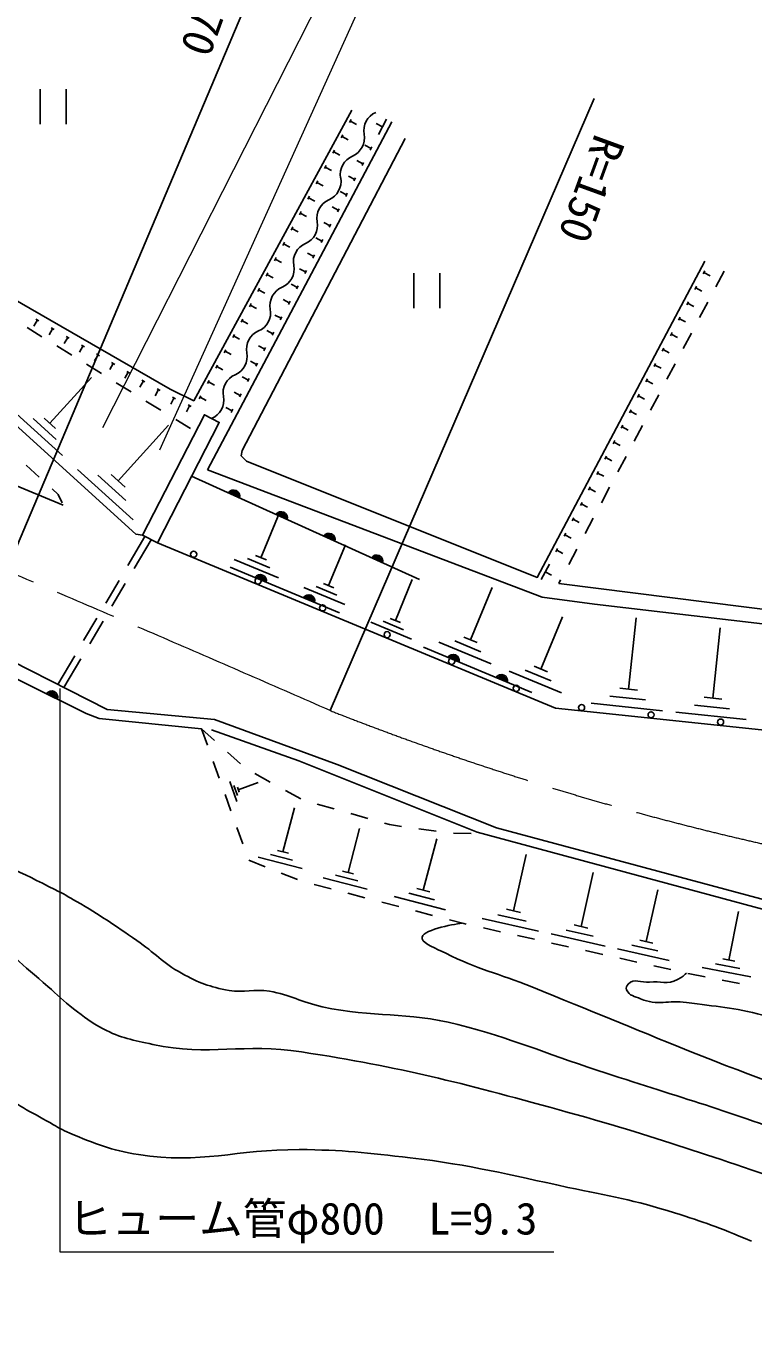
# Model space of a CAD drawing. Units: millimetres, scale not verified. Extents: x 40000 to 680000, y 20000 to 380000.
# Drawn here: x 121524 to 163204, y 246258 to 320692 of the extents above; entities that cross this region are included whole.
import ezdxf
from ezdxf.enums import TextEntityAlignment as Align

# ---------------------------------------------------------------- set-up
doc = ezdxf.new("R2010")
doc.units = ezdxf.units.MM
doc.header["$LTSCALE"] = 1000
doc.linetypes.add('CHAIN', pattern=[18.5, 12, -1.5, 3.5, -1.5])
for name, color, linetype, lineweight in [('M-BGD', 7, 'Continuous', 25), ('M-BMK', 2, 'CHAIN', 13), ('M-BMK-SRVR', 3, 'Continuous', 25), ('M-STR-HTXT', 7, 'Continuous', 13)]:
    doc.layers.add(name, color=color, linetype=linetype, lineweight=lineweight)
doc.styles.add('ＭＳ ゴシック', font='')
doc.styles.get('ＭＳ ゴシック').set_extended_font_data('MS Gothic')

msp = doc.modelspace()

# ---------------------------------------------------------------- linework, layer by layer
at = {"layer": 'M-BGD'}
for p, q in [((122326, 317081), (122326, 315081)), ((123826, 317081), (123826, 315081)), ((131924, 295277), (142472, 315196)), ((140047, 315160), (140143, 315335)), ((140095, 315247), (140446, 315056)), ((141932, 314916), (141579, 315103)), ((142166, 315358), (141698, 314474)), ((139569, 314281), (139665, 314457)), ((139617, 314369), (139969, 314178)), ((139091, 313403), (139187, 313579)), ((139139, 313491), (139491, 313299)), ((141277, 313679), (140924, 313866)), ((141324, 313767), (141230, 313591)), ((138614, 312524), (138709, 312700)), ((140809, 312795), (140456, 312982)), ((140856, 312884), (140762, 312707)), ((138661, 312612), (139013, 312421)), ((140341, 311912), (139988, 312099)), ((140388, 312000), (140294, 311823)), ((138136, 311646), (138231, 311822)), ((138183, 311734), (138535, 311543)), ((139873, 311028), (139520, 311215)), ((137658, 310768), (137753, 310943)), ((137705, 310855), (138057, 310664)), ((139920, 311116), (139826, 310939)), ((137180, 309889), (137275, 310065)), ((137228, 309977), (137579, 309786)), ((139405, 310144), (139052, 310331)), ((139452, 310232), (139358, 310056)), ((136702, 309011), (136797, 309187)), ((136750, 309099), (137101, 308908)), ((138937, 309260), (138584, 309448)), ((138984, 309349), (138890, 309172)), ((127809, 291605), (108786, 308866)), ((136224, 308132), (136319, 308308)), ((136272, 308220), (136623, 308029)), ((138469, 308377), (138116, 308564)), ((138516, 308465), (138422, 308288)), ((135746, 307254), (135842, 307430)), ((138001, 307493), (137648, 307680)), ((138048, 307581), (137954, 307405)), ((135794, 307342), (136145, 307151)), ((137533, 306609), (137180, 306796)), ((137580, 306698), (137486, 306521)), ((160289, 306496), (160382, 306672)), ((135268, 306376), (135364, 306551)), ((135316, 306463), (135667, 306272)), ((143725, 306544), (143725, 304544)), ((145225, 306544), (145225, 304544)), ((160336, 306584), (160689, 306397)), ((161493, 306649), (161025, 305765)), ((134790, 305497), (134886, 305673)), ((134838, 305585), (135189, 305394)), ((137065, 305725), (136712, 305913)), ((137112, 305814), (137018, 305637)), ((159821, 305612), (159914, 305789)), ((159867, 305700), (160221, 305513)), ((134312, 304619), (134408, 304795)), ((134360, 304707), (134711, 304516)), ((136597, 304842), (136244, 305029)), ((136644, 304930), (136550, 304753)), ((159352, 304728), (159446, 304905)), ((159399, 304817), (159753, 304629)), ((160557, 304882), (160089, 303998)), ((122180, 303860), (121981, 303513)), ((122093, 303910), (122267, 303810)), ((133834, 303740), (133930, 303916)), ((133882, 303828), (134233, 303637)), ((136129, 303958), (135776, 304145)), ((136176, 304046), (136082, 303870)), ((158884, 303845), (158978, 304021)), ((158931, 303933), (159285, 303746)), ((121585, 303423), (122436, 302898)), ((123047, 303361), (122847, 303014)), ((122960, 303411), (123134, 303311)), ((133356, 302862), (133452, 303038)), ((133404, 302950), (133755, 302759)), ((135661, 303074), (135308, 303261)), ((135708, 303163), (135614, 302986)), ((158416, 302961), (158510, 303138)), ((158463, 303049), (158816, 302862)), ((159621, 303114), (159153, 302231)), ((123287, 302372), (124138, 301847)), ((123914, 302862), (123714, 302516)), ((123827, 302912), (124000, 302812)), ((124780, 302364), (124581, 302017)), ((124694, 302413), (124867, 302314)), ((135193, 302191), (134840, 302378)), ((135240, 302279), (135146, 302102)), ((157948, 302077), (158042, 302254)), ((125647, 301865), (125448, 301518)), ((125561, 301915), (125734, 301815)), ((132878, 301984), (132974, 302159)), ((132926, 302071), (133278, 301880)), ((134725, 301307), (134372, 301494)), ((157995, 302166), (158348, 301979)), ((124988, 301321), (125839, 300796)), ((126514, 301366), (126314, 301019)), ((126427, 301416), (126601, 301316)), ((127381, 300867), (127181, 300521)), ((127294, 300917), (127467, 300818)), ((132400, 301105), (132496, 301281)), ((132448, 301193), (132800, 301002)), ((134772, 301395), (134678, 301218)), ((157480, 301194), (157573, 301371)), ((157527, 301282), (157880, 301095)), ((158685, 301347), (158216, 300463)), ((122886, 297944), (125269, 300570)), ((126690, 300270), (127541, 299745)), ((128247, 300369), (128048, 300022)), ((128161, 300419), (128334, 300319)), ((131923, 300227), (132018, 300403)), ((131970, 300315), (132322, 300124)), ((134257, 300423), (133904, 300610)), ((134304, 300511), (134210, 300335)), ((157012, 300310), (157105, 300487)), ((157058, 300399), (157412, 300211)), ((129114, 299870), (128915, 299523)), ((129028, 299920), (129201, 299820)), ((129992, 299391), (129815, 299032)), ((129902, 299435), (130081, 299347)), ((131445, 299348), (131540, 299524)), ((131492, 299436), (131844, 299245)), ((133789, 299539), (133436, 299727)), ((133836, 299628), (133742, 299451)), ((156543, 299427), (156637, 299603)), ((156590, 299515), (156944, 299328)), ((157748, 299580), (157280, 298696)), ((128392, 299220), (129243, 298694)), ((130889, 298951), (130713, 298592)), ((130800, 298995), (130979, 298907)), ((133321, 298656), (132968, 298843)), ((133368, 298744), (133274, 298567)), ((156075, 298543), (156169, 298720)), ((156122, 298631), (156476, 298444)), ((123604, 296096), (120977, 298479)), ((123245, 297020), (121932, 298211)), ((123215, 297646), (122558, 298242)), ((126794, 294654), (129687, 297842)), ((130093, 298169), (130944, 297643)), ((155607, 297659), (155701, 297836)), ((155654, 297748), (156007, 297560)), ((156812, 297813), (156344, 296929)), ((155139, 296776), (155233, 296952)), ((155186, 296864), (155539, 296677)), ((121539, 295538), (122276, 294862)), ((154671, 295892), (154764, 296069)), ((154718, 295980), (155071, 295793)), ((155876, 296045), (155407, 295162)), ((127665, 292411), (124477, 295303)), ((127230, 293532), (125636, 294979)), ((127193, 294292), (126396, 295015)), ((144045, 288994), (131007, 294917)), ((131924, 295277), (151079, 287984)), ((154203, 295008), (154296, 295185)), ((154249, 295097), (154603, 294909)), ((123013, 294186), (123362, 293866)), ((153734, 294125), (153828, 294301)), ((153781, 294213), (154135, 294026)), ((154939, 294278), (154471, 293394)), ((123362, 293866), (123590, 293392)), ((153266, 293241), (153360, 293418)), ((153313, 293329), (153667, 293142)), ((134975, 290250), (136026, 292778)), ((152798, 292357), (152892, 292534)), ((152845, 292446), (153198, 292259)), ((154003, 292511), (153535, 291627)), ((127361, 289805), (128335, 291455)), ((127712, 289626), (128685, 291276)), ((128191, 291530), (127809, 291605)), ((152330, 291474), (152424, 291650)), ((152377, 291562), (152730, 291375)), ((135291, 290119), (134659, 290381)), ((138849, 288650), (139823, 290995)), ((151862, 290590), (151955, 290767)), ((151909, 290678), (152262, 290491)), ((153067, 290743), (152598, 289860)), ((139480, 287094), (133204, 289704)), ((135977, 289093), (133449, 290143)), ((135476, 289672), (134212, 290197)), ((151019, 289000), (151487, 289883)), ((126091, 287652), (126853, 288944)), ((142670, 286656), (143641, 288992)), ((151253, 289441), (151607, 289254)), ((152130, 288976), (152025, 288778)), ((126441, 287473), (127203, 288764)), ((139778, 287576), (137432, 288551)), ((139313, 288113), (138141, 288600)), ((139142, 288528), (138555, 288771)), ((146974, 285547), (148217, 288539)), ((152025, 288778), (169628, 286553)), ((124820, 285499), (125583, 286790)), ((125171, 285320), (125933, 286611)), ((143133, 286121), (141965, 286607)), ((142962, 286535), (142378, 286777)), ((151000, 283874), (152243, 286866)), ((156024, 282719), (156451, 286800)), ((143595, 285587), (141260, 286557)), ((160852, 282202), (161274, 286236)), ((150488, 282530), (144275, 285124)), ((148159, 284178), (145167, 285421)), ((147567, 284863), (146071, 285484)), ((147348, 285392), (146600, 285703)), ((123338, 282987), (124312, 284637)), ((123689, 282808), (124662, 284458)), ((152185, 282505), (149194, 283748)), ((151593, 283190), (150097, 283811)), ((151374, 283719), (150626, 284030)), ((156991, 282102), (154950, 282316)), ((156534, 282666), (155514, 282773)), ((161356, 282149), (160348, 282255)), ((157958, 281485), (153877, 281912)), ((162763, 280983), (158730, 281405)), ((161808, 281592), (159791, 281803)), ((125715, 281033), (131572, 280455)), ((131572, 280455), (131909, 279513)), ((131572, 280455), (132315, 279785)), ((132247, 278572), (132585, 277631)), ((133057, 279116), (133800, 278446)), ((134620, 277885), (135497, 277405)), ((133595, 276297), (133188, 277430)), ((133635, 276631), (133431, 277197)), ((133725, 276823), (133624, 277107)), ((133675, 276965), (134807, 277372)), ((136374, 276924), (137251, 276443)), ((132922, 276690), (133260, 275748)), ((136234, 273405), (136893, 275930)), ((138202, 276144), (139164, 275870)), ((140126, 275596), (141087, 275322)), ((133598, 274807), (133936, 273866)), ((139964, 272221), (140623, 274746)), ((142049, 275048), (142329, 274968)), ((142329, 274968), (143031, 274867)), ((144021, 274725), (145010, 274582)), ((144270, 271211), (145038, 274157)), ((146003, 274479), (147003, 274453)), ((136783, 272925), (135521, 273254)), ((136550, 273323), (135919, 273488)), ((149434, 270030), (150153, 273264)), ((134280, 272931), (135208, 272558)), ((137332, 272445), (134808, 273104)), ((136136, 272186), (137064, 271814)), ((141062, 271261), (138537, 271920)), ((140513, 271741), (139251, 272071)), ((140280, 272139), (139649, 272304)), ((153303, 269132), (153992, 272228)), ((138024, 271537), (138991, 271284)), ((139959, 271032), (140926, 270780)), ((144910, 270650), (143437, 271035)), ((144638, 271115), (143901, 271307)), ((157039, 268266), (157698, 271228)), ((141894, 270527), (142862, 270275)), ((145550, 270090), (142604, 270859)), ((143829, 270022), (144797, 269770)), ((145764, 269517), (146582, 269304)), ((150870, 268862), (147637, 269582)), ((150152, 269446), (148535, 269806)), ((149838, 269940), (149029, 270120)), ((161767, 267210), (162315, 269983)), ((146582, 269304), (146733, 269270)), ((147709, 269053), (148686, 268836)), ((153990, 268573), (152442, 268918)), ((153690, 269046), (152916, 269219)), ((149662, 268618), (150638, 268401)), ((154678, 268014), (151582, 268703)), ((151614, 268184), (152590, 267967)), ((157697, 267730), (156216, 268060)), ((157409, 268183), (156668, 268348)), ((153566, 267749), (154542, 267532)), ((158355, 267195), (155392, 267855)), ((155518, 267315), (156494, 267097)), ((162114, 267141), (161420, 267278)), ((157470, 266880), (158447, 266663)), ((163017, 266242), (160243, 266790)), ((162392, 266726), (161005, 267000)), ((159423, 266445), (159528, 266422)), ((159528, 266422), (160403, 266249)), ((161384, 266055), (162365, 265861))]:
    msp.add_line(p, q, dxfattribs=at)
for points in [[(110461, 309164), (111688, 308816), (117240, 307116), (129782, 299900), (131131, 299239), (140182, 315874)], [(160396, 307230), (150799, 289116), (134145, 295785), (133848, 296082), (133891, 296378), (143231, 314260)], [(123657, 293251), (113379, 297510), (102365, 302970), (101695, 303322), (89234, 310067), (84353, 313045), (83587, 313604)], [(79342, 306892), (92562, 299039), (92689, 299039), (92774, 298912), (108790, 290124), (118494, 285454), (126164, 281548), (132310, 280992), (139345, 278400), (148456, 274790), (169986, 269008), (186008, 266791), (207160, 265248), (219792, 265281), (248704, 266106), (257564, 266904)], [(125715, 281033), (124977, 281337), (107603, 289956), (94976, 296748), (84002, 303200), (79002, 306341)], [(201081, 276778), (174521, 279249), (151830, 281624), (129044, 291092)], [(151079, 287984), (154065, 287583), (167610, 285997), (170108, 286286), (171957, 286502), (175031, 286334), (192457, 285010)], [(132140, 280398), (137141, 278614), (147354, 274536), (165600, 269614)]]:
    msp.add_lwpolyline(points, dxfattribs=at)
msp.add_lwpolyline([(129044, 291092), (132589, 297998), (131736, 298436), (128191, 291530)], close=True, dxfattribs=at)
for centre in [(131120, 290446), (134813, 288911), (138507, 287376), (142201, 285841), (145895, 284307), (149589, 282772), (153333, 281668), (157311, 281252), (161289, 280835)]:
    msp.add_circle(centre, 175, dxfattribs=at)
for centre, radius, start, end in [((141998, 314703), 1134, 113.00147, 190.56534), ((139768, 314287), 1134, 293.00147, 10.56534), ((140654, 312199), 1134, 113.00147, 190.56534), ((138425, 311784), 1134, 293.00147, 10.56534), ((139311, 309696), 1134, 113.00147, 190.56534), ((137082, 309280), 1134, 293.00147, 10.56534), ((137968, 307193), 1134, 113.00147, 190.56534), ((135738, 306777), 1134, 293.00147, 10.56534), ((136625, 304689), 1134, 113.00147, 190.56534), ((134395, 304273), 1134, 293.00147, 10.56534), ((135281, 302186), 1134, 113.00147, 190.56534), ((133052, 301770), 1134, 293.00147, 10.56534), ((133938, 299682), 1134, 113.00147, 190.56534), ((131709, 299266), 1134, 293.00147, 10.56534), ((133407, 293768), 354, 344.36518, 146.77036), ((133407, 293768), 283, 346.58922, 144.54632), ((133407, 293768), 212, 350.33555, 140.79999), ((133407, 293768), 142, 358.04727, 133.08826), ((133407, 293768), 100, 8.36494, 122.7706), ((136138, 292527), 354, 344.36518, 146.77036), ((136138, 292527), 283, 346.58922, 144.54632), ((136138, 292527), 212, 350.33555, 140.79999), ((136138, 292527), 142, 358.04727, 133.08826), ((136138, 292527), 100, 8.36494, 122.7706), ((138870, 291286), 354, 344.36518, 146.77036), ((138870, 291286), 283, 346.58922, 144.54632), ((138870, 291286), 212, 350.33555, 140.79999), ((138870, 291286), 142, 358.04727, 133.08826), ((138870, 291286), 100, 8.36494, 122.7706), ((141601, 290045), 354, 344.36518, 146.77036), ((141601, 290045), 283, 346.58922, 144.54632), ((141601, 290045), 212, 350.33555, 140.79999), ((141601, 290045), 142, 358.04727, 133.08826), ((141601, 290045), 100, 8.36494, 122.7706), ((134936, 288925), 354, 346.21907, 148.62425), ((134936, 288925), 283, 348.44311, 146.40021), ((134936, 288925), 212, 352.18944, 142.65389), ((134936, 288925), 142, 359.90117, 134.94216), ((134936, 288925), 100, 10.21883, 124.62449), ((137706, 287773), 354, 346.21907, 148.62425), ((137706, 287773), 283, 348.44311, 146.40021), ((137706, 287773), 212, 352.18944, 142.65389), ((137706, 287773), 142, 359.90117, 134.94216), ((137706, 287773), 100, 10.21883, 124.62449), ((145977, 284355), 354, 346.13562, 148.5408), ((145977, 284355), 283, 348.35966, 146.31676), ((145977, 284355), 212, 352.10598, 142.57043), ((145977, 284355), 142, 359.81771, 134.8587), ((145977, 284355), 100, 10.13537, 124.54104), ((148745, 283199), 354, 346.13562, 148.5408), ((148745, 283199), 283, 348.35966, 146.31676), ((148745, 283199), 212, 352.10598, 142.57043), ((148745, 283199), 142, 359.81771, 134.8587), ((148745, 283199), 100, 10.13537, 124.54104), ((122985, 282265), 354, 342.41121, 144.81639), ((122985, 282265), 283, 344.63525, 142.59235), ((122985, 282265), 212, 348.38158, 138.84602), ((122985, 282265), 142, 356.09331, 131.13429), ((122985, 282265), 100, 6.41097, 120.81663)]:
    msp.add_arc(centre, radius, start, end, dxfattribs=at)
for points, knots in [([(70262, 292525), (71176, 292396), (71457, 292357), (72203, 292163), (72930, 291974), (73335, 291844), (74028, 291555), (75278, 291034), (75919, 290611), (77151, 290049), (79353, 289045), (80606, 288521), (82859, 287632), (84914, 286820), (86082, 286409), (88150, 285630), (91088, 284525), (92737, 283916), (95676, 282812), (98776, 281648), (100531, 281046), (103611, 279827), (109281, 277583), (112419, 276224), (117976, 273712), (120026, 272785), (121176, 272267), (123180, 271246), (123670, 270996), (123941, 270846), (124417, 270570), (125808, 269764), (126539, 269233), (127867, 268328), (128893, 267629), (129350, 267059), (130433, 266453), (131416, 265904), (132037, 265671), (133146, 265476), (134035, 265320), (134567, 265578), (135456, 265424), (136671, 265214), (137282, 264804), (138486, 264539), (141471, 263882), (143284, 264281), (146243, 263516), (149432, 262690), (151131, 261925), (154259, 260892), (158797, 259392), (161391, 258698), (165865, 257014), (169081, 255804), (170843, 255022), (173997, 253657), (175399, 253050), (176211, 252762), (177561, 252046), (179313, 251115), (179899, 250643), (181798, 249244)], [0, 0, 0, 0, 1, 1, 1, 2, 2, 2, 3, 3, 3, 4, 4, 4, 5, 5, 5, 6, 6, 6, 7, 7, 7, 8, 8, 8, 9, 9, 9, 10, 10, 10, 11, 11, 11, 12, 12, 12, 13, 13, 13, 14, 14, 14, 15, 15, 15, 16, 16, 16, 17, 17, 17, 18, 18, 18, 19, 19, 19, 20, 20, 20, 21, 21, 21, 21]), ([(78775, 287308), (85017, 285042), (86652, 284440), (91657, 282488), (97307, 280285), (100643, 279399), (106024, 276604), (111263, 273883), (114228, 272325), (118990, 268836), (120536, 267703), (121312, 266951), (122770, 265706), (123350, 265211), (123635, 264885), (124243, 264423), (124879, 263940), (125231, 263650), (125937, 263277), (126966, 262736), (127640, 262628), (128777, 262385), (132035, 261688), (134005, 262470), (137297, 261954), (143131, 261041), (146353, 260203), (152047, 258636), (157721, 257075), (160824, 255938), (166403, 254065), (168192, 253465), (168766, 253278), (170977, 252510)], [0, 0, 0, 0, 1, 1, 1, 2, 2, 2, 3, 3, 3, 4, 4, 4, 5, 5, 5, 6, 6, 6, 7, 7, 7, 8, 8, 8, 9, 9, 9, 10, 10, 10, 11, 11, 11, 11]), ([(80469, 284466), (81697, 284153), (82092, 284010), (83096, 283616), (84863, 282924), (85684, 282177), (87334, 281239), (90487, 279448), (92240, 278420), (95384, 276612), (97487, 275403), (98681, 274754), (100765, 273513), (105310, 270809), (108000, 269491), (112248, 266340), (115425, 263983), (116780, 262135), (119915, 259721), (121005, 258883), (121722, 258564), (122918, 257885), (123343, 257644), (123573, 257488), (124025, 257302), (125516, 256687), (126374, 256324), (127967, 256069), (131516, 255502), (133571, 256378), (137166, 256359), (139656, 256345), (141051, 256179), (143524, 255888), (147086, 255467), (149042, 254942), (152550, 254197), (154948, 253687), (156317, 253477), (158655, 252739), (160403, 252186), (161019, 251960), (163062, 251124)], [0, 0, 0, 0, 1, 1, 1, 2, 2, 2, 3, 3, 3, 4, 4, 4, 5, 5, 5, 6, 6, 6, 7, 7, 7, 8, 8, 8, 9, 9, 9, 10, 10, 10, 11, 11, 11, 12, 12, 12, 13, 13, 13, 14, 14, 14, 14]), ([(146483, 269330), (145955, 269238), (144080, 268926), (144212, 268435), (144297, 268117), (145003, 267881), (145553, 267603), (147401, 266670), (148568, 266443), (150489, 265670), (154035, 264242), (156008, 263410), (159552, 261979), (167008, 258969), (171507, 257997), (178665, 254334), (183479, 251870), (185214, 250895), (190656, 247415)], [0, 0, 0, 0, 1, 1, 1, 2, 2, 2, 3, 3, 3, 4, 4, 4, 5, 5, 5, 6, 6, 6, 6]), ([(159331, 266466), (159145, 266276), (159035, 266213), (158818, 266093), (158268, 265789), (157842, 266011), (157217, 265954), (156739, 265911), (156330, 266182), (155995, 265840), (155899, 265742), (155857, 265626), (155910, 265500), (156054, 265157), (156373, 265139), (156715, 264991), (157658, 264581), (158322, 264927), (159341, 264780), (161053, 264534), (162040, 264508), (163708, 264053), (169749, 262407), (172954, 260901), (178845, 258781), (185645, 256333), (187810, 255491), (196170, 252285)], [0, 0, 0, 0, 1, 1, 1, 2, 2, 2, 3, 3, 3, 4, 4, 4, 5, 5, 5, 6, 6, 6, 7, 7, 7, 8, 8, 8, 9, 9, 9, 9])]:
    msp.add_open_spline(points, degree=3, knots=knots, dxfattribs=at)
at = {"layer": 'M-BMK'}
for centre, radius, start, end in [((-510540, -1196978), 1614840, 66.28495, 67.0006), ((201161, 439443), 169762, 248.49485, 260.3317)]:
    msp.add_arc(centre, radius, start, end, dxfattribs=at)
at = {"layer": 'M-BMK-SRVR'}
for p, q in [((120412, 289496), (135310, 324770)), ((154057, 316541), (138929, 281500))]:
    msp.add_line(p, q, dxfattribs=at)
at = {"layer": 'M-STR-HTXT'}
for p, q in [((125922, 297709), (145058, 335385)), ((129191, 296429), (146534, 334839))]:
    msp.add_line(p, q, dxfattribs=at)
msp.add_lwpolyline([(123469, 282752), (123469, 250498), (151740, 250498)], dxfattribs=at)
msp.add_arc((213175, 490079), 261903, 234.37406, 268.90276, dxfattribs=at)

# ---------------------------------------------------------------- texts
at = {"layer": 'M-BMK-SRVR', "style": 'ＭＳ ゴシック'}
for s, p in [('R=270', (133335, 324981)), ('R=150', (154977, 314282))]:
    msp.add_text(s, height=1833, rotation=249.978, dxfattribs=at).set_placement(p, align=Align.MIDDLE_LEFT)
at = {"layer": 'M-STR-HTXT', "style": 'ＭＳ ゴシック'}
msp.add_text('ヒューム管φ800\u3000L=9.3', height=1833, dxfattribs=at).set_placement((137366, 252410), align=Align.MIDDLE_CENTER)

doc.saveas('drawing.dxf')
